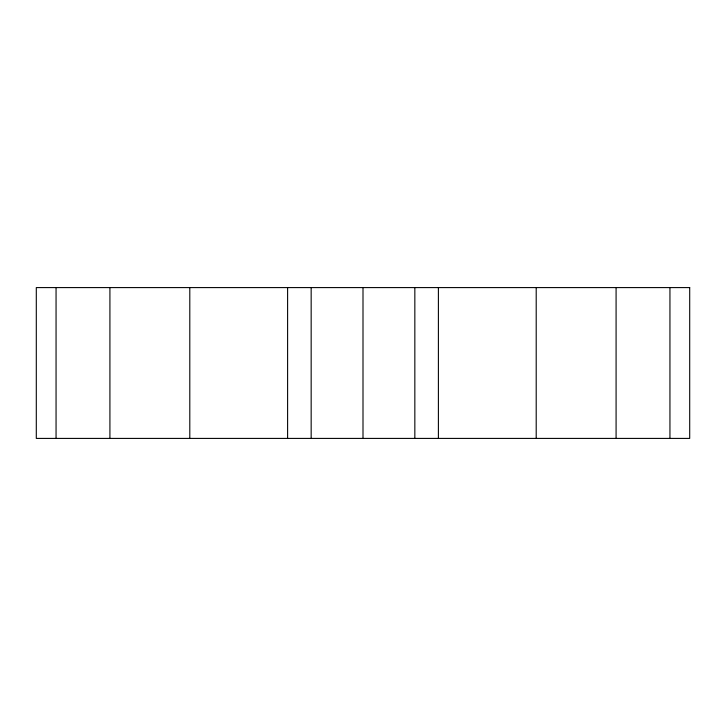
<?xml version="1.0" encoding="UTF-8"?>
<svg xmlns="http://www.w3.org/2000/svg" width="726" height="726" viewBox="0 0 726 726"><rect width="100%" height="100%" fill="white"/><g stroke="black" fill="none" stroke-linecap="round" stroke-linejoin="round"><path stroke-width="1.09" d="M669.944 287.587L669.944 438.413M616.084 287.587L616.084 438.413M536.205 287.587L536.205 438.413M438.395 287.587L438.395 438.413M414.836 287.587L414.836 438.413M363 287.587L363 438.413M311.164 287.587L311.164 438.413M287.605 287.587L287.605 438.413M189.795 287.587L189.795 438.413M109.916 287.587L109.916 438.413M56.056 287.587L56.056 438.413M689.7 287.587L36.3 287.587L36.3 438.413L689.7 438.413L689.7 287.587"/></g></svg>
